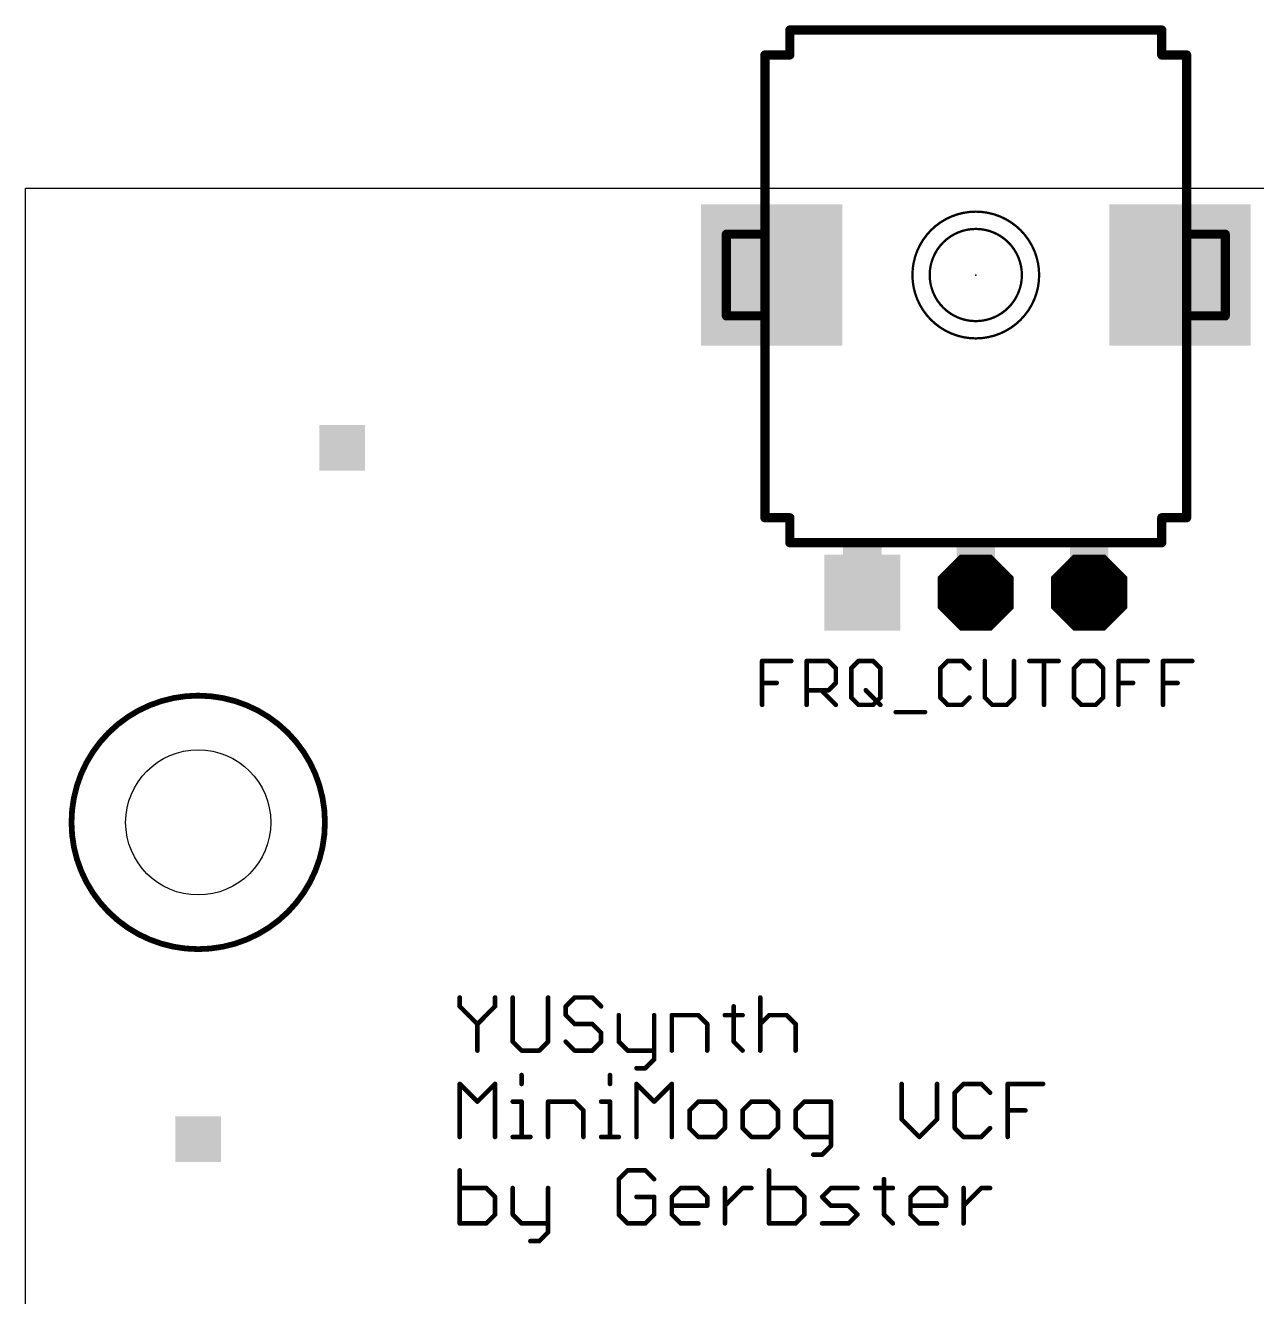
# Model space of a CAD drawing. Extents: x 0 to 42, y 0 to 103.
# Drawn here: x 0 to 27.15, y 75.27 to 103.29 of the extents above; entities that cross this region are included whole.
import ezdxf

# ---------------------------------------------------------------- set-up
doc = ezdxf.new("R2010")
doc.units = 0
for name, color, linetype in [('17', 110, 'CONTINUOUS'), ('18', 110, 'CONTINUOUS'), ('20', 53, 'CONTINUOUS'), ('21', 253, 'CONTINUOUS'), ('23', 53, 'CONTINUOUS'), ('25', 253, 'CONTINUOUS'), ('51', 253, 'CONTINUOUS')]:
    doc.layers.add(name, color=color, linetype=linetype)

# ---------------------------------------------------------------- blocks, each defined once
blk = doc.blocks.new('RECT')
blk.add_solid([(-0.5, -0.5), (0.5, -0.5), (-0.5, 0.5), (0.5, 0.5)])
blk = doc.blocks.new('SQUAREP')
blk.add_solid([(-0.5, -0.5), (0.5, -0.5), (-0.5, 0.5), (0.5, 0.5)])
blk = doc.blocks.new('OCTAGONP')
at = {"const_width": 0.5}
blk.add_lwpolyline([(-0.25, -0.1036), (-0.25, 0.1036), (-0.1036, 0.25), (0.1036, 0.25), (0.25, 0.1036), (0.25, -0.1036), (0.1036, -0.25), (-0.1036, -0.25), (-0.25, -0.1036), (-0.25, 0.1036)], dxfattribs=at)
blk = doc.blocks.new('SQUAREV')
blk.add_solid([(-0.5, -0.5), (0.5, -0.5), (-0.5, 0.5), (0.5, 0.5)])

msp = doc.modelspace()

# ---------------------------------------------------------------- linework, layer by layer
at = {"layer": '20'}
for p in [(0, 0), (41.91, 99.695)]:
    msp.add_line(p, (0, 99.695), dxfattribs=at)
msp.add_circle((3.81, 85.725), 1.6002, dxfattribs=at)
at = {"layer": '21', "const_width": 0.2032}
for points in [[(16.855, 103.19), (25.055, 103.19)], [(16.855, 103.19), (16.855, 102.64)], [(25.055, 102.64), (25.055, 103.19)], [(16.855, 102.64), (16.305, 102.64)], [(16.305, 100.44), (16.305, 102.64)], [(25.605, 102.64), (25.055, 102.64)], [(25.605, 102.64), (25.605, 100.44)], [(16.305, 92.44), (16.305, 95.64)], [(25.605, 95.64), (25.605, 92.44)], [(16.305, 92.44), (16.855, 92.44)], [(16.855, 92.44), (16.855, 91.89)], [(25.055, 92.44), (25.605, 92.44)], [(25.055, 91.89), (25.055, 92.44)], [(25.055, 91.89), (16.855, 91.89)]]:
    msp.add_lwpolyline(points, dxfattribs=at)
at = {"layer": '21'}
for points, const_width in [([(16.855, 103.2408, 1), (16.855, 103.1392)], 0.1016), ([(16.9058, 103.19, 1), (16.8042, 103.19)], 0.1016), ([(25.1058, 103.19, 1), (25.0042, 103.19)], 0.1016), ([(25.055, 103.1392, 1), (25.055, 103.2408)], 0.1016), ([(16.305, 102.6908, 1), (16.305, 102.5892)], 0.1016), ([(16.3558, 102.64, 1), (16.2542, 102.64)], 0.1016), ([(16.8042, 102.64, 1), (16.9058, 102.64)], 0.1016), ([(16.855, 102.5892, 1), (16.855, 102.6908)], 0.1016), ([(25.055, 102.6908, 1), (25.055, 102.5892)], 0.1016), ([(25.0042, 102.64, 1), (25.1058, 102.64)], 0.1016), ([(25.6558, 102.64, 1), (25.5542, 102.64)], 0.1016), ([(25.605, 102.5892, 1), (25.605, 102.6908)], 0.1016), ([(16.2542, 100.44, 1), (16.3558, 100.44)], 0.1016), ([(25.5542, 100.44, 1), (25.6558, 100.44)], 0.1016), ([(20.955, 96.393, 1), (20.955, 99.187, 1), (20.955, 96.393)], 0.0508), ([(20.955, 96.774, 1), (20.955, 98.806, 1), (20.955, 96.774)], 0.0508), ([(16.3558, 95.64, 1), (16.2542, 95.64)], 0.1016), ([(25.6558, 95.64, 1), (25.5542, 95.64)], 0.1016), ([(16.305, 92.4908, 1), (16.305, 92.3892)], 0.1016), ([(16.2542, 92.44, 1), (16.3558, 92.44)], 0.1016), ([(16.9058, 92.44, 1), (16.8042, 92.44)], 0.1016), ([(16.855, 92.3892, 1), (16.855, 92.4908)], 0.1016), ([(25.055, 92.4908, 1), (25.055, 92.3892)], 0.1016), ([(25.1058, 92.44, 1), (25.0042, 92.44)], 0.1016), ([(25.5542, 92.44, 1), (25.6558, 92.44)], 0.1016), ([(25.605, 92.3892, 1), (25.605, 92.4908)], 0.1016), ([(16.855, 91.9408, 1), (16.855, 91.8392)], 0.1016), ([(16.8042, 91.89, 1), (16.9058, 91.89)], 0.1016), ([(25.0042, 91.89, 1), (25.1058, 91.89)], 0.1016), ([(25.055, 91.8392, 1), (25.055, 91.9408)], 0.1016)]:
    msp.add_lwpolyline(points, format="xyb", dxfattribs=dict(at, const_width=const_width))
at = {"layer": '23'}
msp.add_point((20.955, 97.79), dxfattribs=at)
at = {"layer": '25', "const_width": 0.1016}
for points in [[(16.2433, 88.3158), (16.2433, 89.2818)], [(16.2433, 89.2818), (16.8873, 89.2818)], [(17.2256, 88.3158), (17.2256, 89.2818)], [(17.2256, 89.2818), (17.7086, 89.2818)], [(17.7086, 89.2818), (17.8696, 89.1208)], [(17.8696, 89.1208), (17.8696, 88.7988)], [(18.2079, 89.1208), (18.3689, 89.2818)], [(18.2079, 88.4768), (18.2079, 89.1208)], [(18.3689, 89.2818), (18.6909, 89.2818)], [(18.6909, 89.2818), (18.8519, 89.1208)], [(18.8519, 89.1208), (18.8519, 88.4768)], [(20.3335, 89.2818), (20.1725, 89.1208)], [(20.1725, 89.1208), (20.1725, 88.4768)], [(20.6555, 89.2818), (20.3335, 89.2818)], [(20.8165, 89.1208), (20.6555, 89.2818)], [(21.1548, 89.2818), (21.1548, 88.4768)], [(21.7988, 88.4768), (21.7988, 89.2818)], [(22.1371, 89.2818), (22.7811, 89.2818)], [(22.4591, 88.3158), (22.4591, 89.2818)], [(23.2804, 89.2818), (23.1194, 89.1208)], [(23.1194, 89.1208), (23.1194, 88.4768)], [(23.6024, 89.2818), (23.2804, 89.2818)], [(23.7634, 89.1208), (23.6024, 89.2818)], [(23.7634, 88.4768), (23.7634, 89.1208)], [(24.1017, 88.3158), (24.1017, 89.2818)], [(24.1017, 89.2818), (24.7457, 89.2818)], [(25.0839, 88.3158), (25.0839, 89.2818)], [(25.0839, 89.2818), (25.728, 89.2818)], [(16.2433, 88.7988), (16.5653, 88.7988)], [(17.8696, 88.7988), (17.7086, 88.6378)], [(24.1017, 88.7988), (24.4237, 88.7988)], [(25.0839, 88.7988), (25.406, 88.7988)], [(17.7086, 88.6378), (17.2256, 88.6378)], [(17.5476, 88.6378), (17.8696, 88.3158)], [(18.5299, 88.6378), (18.8519, 88.3158)], [(18.3689, 88.3158), (18.2079, 88.4768)], [(18.6909, 88.3158), (18.3689, 88.3158)], [(18.8519, 88.4768), (18.6909, 88.3158)], [(20.1725, 88.4768), (20.3335, 88.3158)], [(20.3335, 88.3158), (20.6555, 88.3158)], [(20.6555, 88.3158), (20.8165, 88.4768)], [(21.1548, 88.4768), (21.3158, 88.3158)], [(21.3158, 88.3158), (21.6378, 88.3158)], [(21.6378, 88.3158), (21.7988, 88.4768)], [(23.1194, 88.4768), (23.2804, 88.3158)], [(23.2804, 88.3158), (23.6024, 88.3158)], [(23.6024, 88.3158), (23.7634, 88.4768)], [(19.1902, 88.1548), (19.8342, 88.1548)], [(9.5758, 81.8652), (9.5758, 81.6703)], [(10.3554, 81.6703), (10.3554, 81.8652)], [(10.7452, 81.8652), (10.7452, 80.8907)], [(11.5248, 80.8907), (11.5248, 81.8652)], [(12.1095, 81.8652), (11.9146, 81.6703)], [(12.4993, 81.8652), (12.1095, 81.8652)], [(12.6942, 81.6703), (12.4993, 81.8652)], [(16.2024, 81.8652), (16.2024, 80.6958)], [(9.5758, 81.6703), (9.9656, 81.2805)], [(9.9656, 81.2805), (10.3554, 81.6703)], [(11.9146, 81.6703), (11.9146, 81.4754)], [(15.6177, 81.6703), (15.6177, 80.8907)], [(9.9656, 81.2805), (9.9656, 80.6958)], [(11.9146, 81.4754), (12.1095, 81.2805)], [(12.1095, 81.2805), (12.4993, 81.2805)], [(12.4993, 81.2805), (12.6942, 81.0856)], [(13.084, 81.4754), (13.084, 80.8907)], [(13.8636, 81.4754), (13.8636, 80.5009)], [(14.2534, 80.6958), (14.2534, 81.4754)], [(14.2534, 81.4754), (14.8381, 81.4754)], [(14.8381, 81.4754), (15.033, 81.2805)], [(15.033, 81.2805), (15.033, 80.6958)], [(15.4228, 81.4754), (15.8126, 81.4754)], [(16.2024, 81.2805), (16.3973, 81.4754)], [(16.3973, 81.4754), (16.7871, 81.4754)], [(16.7871, 81.4754), (16.982, 81.2805)], [(16.982, 81.2805), (16.982, 80.6958)], [(12.6942, 81.0856), (12.6942, 80.8907)], [(10.7452, 80.8907), (10.9401, 80.6958)], [(10.9401, 80.6958), (11.3299, 80.6958)], [(11.3299, 80.6958), (11.5248, 80.8907)], [(12.1095, 80.6958), (11.9146, 80.8907)], [(12.4993, 80.6958), (12.1095, 80.6958)], [(12.6942, 80.8907), (12.4993, 80.6958)], [(13.084, 80.8907), (13.2789, 80.6958)], [(13.2789, 80.6958), (13.8636, 80.6958)], [(15.6177, 80.8907), (15.8126, 80.6958)], [(13.8636, 80.5009), (13.6687, 80.306)], [(10.9401, 80.1551), (10.9401, 79.9602)], [(12.8891, 80.1551), (12.8891, 79.9602)], [(13.6687, 80.306), (13.4738, 80.306)], [(9.5758, 78.7908), (9.5758, 79.9602)], [(9.5758, 79.9602), (9.9656, 79.5704)], [(9.9656, 79.5704), (10.3554, 79.9602)], [(10.3554, 79.9602), (10.3554, 78.7908)], [(13.4738, 78.7908), (13.4738, 79.9602)], [(13.4738, 79.9602), (13.8636, 79.5704)], [(13.8636, 79.5704), (14.2534, 79.9602)], [(14.2534, 79.9602), (14.2534, 78.7908)], [(19.3208, 79.9602), (19.3208, 79.1806)], [(20.1004, 79.1806), (20.1004, 79.9602)], [(20.6851, 79.9602), (20.4902, 79.7653)], [(21.0749, 79.9602), (20.6851, 79.9602)], [(21.2698, 79.7653), (21.0749, 79.9602)], [(21.6596, 78.7908), (21.6596, 79.9602)], [(21.6596, 79.9602), (22.4392, 79.9602)], [(10.7452, 79.5704), (10.9401, 79.5704)], [(10.9401, 79.5704), (10.9401, 78.7908)], [(11.5248, 78.7908), (11.5248, 79.5704)], [(11.5248, 79.5704), (12.1095, 79.5704)], [(12.1095, 79.5704), (12.3044, 79.3755)], [(12.6942, 79.5704), (12.8891, 79.5704)], [(12.8891, 79.5704), (12.8891, 78.7908)], [(14.8381, 79.5704), (14.6432, 79.3755)], [(15.2279, 79.5704), (14.8381, 79.5704)], [(15.4228, 79.3755), (15.2279, 79.5704)], [(16.0075, 79.5704), (15.8126, 79.3755)], [(16.3973, 79.5704), (16.0075, 79.5704)], [(16.5922, 79.3755), (16.3973, 79.5704)], [(17.1769, 79.5704), (16.982, 79.3755)], [(17.7616, 79.5704), (17.1769, 79.5704)], [(17.7616, 78.5959), (17.7616, 79.5704)], [(20.4902, 79.7653), (20.4902, 78.9857)], [(12.3044, 79.3755), (12.3044, 78.7908)], [(14.6432, 79.3755), (14.6432, 78.9857)], [(15.4228, 78.9857), (15.4228, 79.3755)], [(15.8126, 79.3755), (15.8126, 78.9857)], [(16.5922, 78.9857), (16.5922, 79.3755)], [(16.982, 79.3755), (16.982, 78.9857)], [(21.6596, 79.3755), (22.0494, 79.3755)], [(14.6432, 78.9857), (14.8381, 78.7908)], [(15.2279, 78.7908), (15.4228, 78.9857)], [(15.8126, 78.9857), (16.0075, 78.7908)], [(16.3973, 78.7908), (16.5922, 78.9857)], [(16.982, 78.9857), (17.1769, 78.7908)], [(19.3208, 79.1806), (19.7106, 78.7908)], [(19.7106, 78.7908), (20.1004, 79.1806)], [(20.4902, 78.9857), (20.6851, 78.7908)], [(21.0749, 78.7908), (21.2698, 78.9857)], [(10.7452, 78.7908), (11.135, 78.7908)], [(12.6942, 78.7908), (13.084, 78.7908)], [(14.8381, 78.7908), (15.2279, 78.7908)], [(16.0075, 78.7908), (16.3973, 78.7908)], [(17.1769, 78.7908), (17.7616, 78.7908)], [(20.6851, 78.7908), (21.0749, 78.7908)], [(17.5667, 78.401), (17.7616, 78.5959)], [(17.3718, 78.401), (17.5667, 78.401)], [(9.5758, 78.0552), (9.5758, 76.8858)], [(13.2789, 78.0552), (13.084, 77.8603)], [(13.084, 77.8603), (13.084, 77.0807)], [(13.6687, 78.0552), (13.2789, 78.0552)], [(13.8636, 77.8603), (13.6687, 78.0552)], [(16.3973, 78.0552), (16.3973, 76.8858)], [(18.931, 77.8603), (18.931, 77.0807)], [(10.1605, 77.6654), (9.5758, 77.6654)], [(10.3554, 77.4705), (10.1605, 77.6654)], [(10.7452, 77.6654), (10.7452, 77.0807)], [(11.5248, 77.6654), (11.5248, 76.6909)], [(14.2534, 77.4705), (14.4483, 77.6654)], [(14.4483, 77.6654), (14.8381, 77.6654)], [(14.8381, 77.6654), (15.033, 77.4705)], [(15.4228, 76.8858), (15.4228, 77.6654)], [(15.4228, 77.2756), (15.8126, 77.6654)], [(15.8126, 77.6654), (16.0075, 77.6654)], [(16.982, 77.6654), (16.3973, 77.6654)], [(17.1769, 77.4705), (16.982, 77.6654)], [(17.5667, 77.4705), (17.7616, 77.6654)], [(17.7616, 77.6654), (18.3463, 77.6654)], [(18.7361, 77.6654), (19.1259, 77.6654)], [(19.5157, 77.4705), (19.7106, 77.6654)], [(19.7106, 77.6654), (20.1004, 77.6654)], [(20.1004, 77.6654), (20.2953, 77.4705)], [(20.6851, 76.8858), (20.6851, 77.6654)], [(20.6851, 77.2756), (21.0749, 77.6654)], [(21.0749, 77.6654), (21.2698, 77.6654)], [(10.3554, 77.0807), (10.3554, 77.4705)], [(13.8636, 77.4705), (13.4738, 77.4705)], [(13.8636, 77.0807), (13.8636, 77.4705)], [(14.2534, 77.0807), (14.2534, 77.4705)], [(15.033, 77.4705), (15.033, 77.2756)], [(17.1769, 77.0807), (17.1769, 77.4705)], [(17.7616, 77.2756), (17.5667, 77.4705)], [(19.5157, 77.0807), (19.5157, 77.4705)], [(20.2953, 77.4705), (20.2953, 77.2756)], [(10.1605, 76.8858), (10.3554, 77.0807)], [(10.7452, 77.0807), (10.9401, 76.8858)], [(13.084, 77.0807), (13.2789, 76.8858)], [(13.6687, 76.8858), (13.8636, 77.0807)], [(15.033, 77.2756), (14.2534, 77.2756)], [(14.4483, 76.8858), (14.2534, 77.0807)], [(16.982, 76.8858), (17.1769, 77.0807)], [(18.1514, 77.2756), (17.7616, 77.2756)], [(18.3463, 77.0807), (18.1514, 77.2756)], [(18.1514, 76.8858), (18.3463, 77.0807)], [(18.931, 77.0807), (19.1259, 76.8858)], [(20.2953, 77.2756), (19.5157, 77.2756)], [(19.7106, 76.8858), (19.5157, 77.0807)], [(9.5758, 76.8858), (10.1605, 76.8858)], [(10.9401, 76.8858), (11.5248, 76.8858)], [(13.2789, 76.8858), (13.6687, 76.8858)], [(14.8381, 76.8858), (14.4483, 76.8858)], [(16.3973, 76.8858), (16.982, 76.8858)], [(17.5667, 76.8858), (18.1514, 76.8858)], [(20.1004, 76.8858), (19.7106, 76.8858)], [(11.3299, 76.496), (11.135, 76.496)], [(11.5248, 76.6909), (11.3299, 76.496)]]:
    msp.add_lwpolyline(points, dxfattribs=at)
at = {"layer": '25'}
for points, const_width in [([(16.2687, 89.2818, 1), (16.2179, 89.2818)], 0.0508), ([(16.2433, 89.3072, 1), (16.2433, 89.2564)], 0.0508), ([(16.8873, 89.2564, 1), (16.8873, 89.3072)], 0.0508), ([(17.251, 89.2818, 1), (17.2002, 89.2818)], 0.0508), ([(17.2256, 89.3072, 1), (17.2256, 89.2564)], 0.0508), ([(17.7266, 89.2998, 1), (17.6906, 89.2639)], 0.0508), ([(17.7086, 89.2564, 1), (17.7086, 89.3072)], 0.0508), ([(17.895, 89.1208, 1), (17.8442, 89.1208)], 0.0508), ([(17.8516, 89.1029, 1), (17.8876, 89.1388)], 0.0508), ([(18.2333, 89.1208, 1), (18.1825, 89.1208)], 0.0508), ([(18.1899, 89.1388, 1), (18.2258, 89.1029)], 0.0508), ([(18.3689, 89.3072, 1), (18.3689, 89.2564)], 0.0508), ([(18.3869, 89.2639, 1), (18.3509, 89.2998)], 0.0508), ([(18.7089, 89.2998, 1), (18.6729, 89.2639)], 0.0508), ([(18.6909, 89.2564, 1), (18.6909, 89.3072)], 0.0508), ([(18.8773, 89.1208, 1), (18.8265, 89.1208)], 0.0508), ([(18.8339, 89.1029, 1), (18.8699, 89.1388)], 0.0508), ([(20.1979, 89.1208, 1), (20.1471, 89.1208)], 0.0508), ([(20.1545, 89.1388, 1), (20.1904, 89.1029)], 0.0508), ([(20.3335, 89.3072, 1), (20.3335, 89.2564)], 0.0508), ([(20.3514, 89.2639, 1), (20.3155, 89.2998)], 0.0508), ([(20.6734, 89.2998, 1), (20.6375, 89.2639)], 0.0508), ([(20.6555, 89.2564, 1), (20.6555, 89.3072)], 0.0508), ([(20.7985, 89.1029, 1), (20.8345, 89.1388)], 0.0508), ([(21.1802, 89.2818, 1), (21.1294, 89.2818)], 0.0508), ([(21.8242, 89.2818, 1), (21.7734, 89.2818)], 0.0508), ([(22.1371, 89.3072, 1), (22.1371, 89.2564)], 0.0508), ([(22.4845, 89.2818, 1), (22.4337, 89.2818)], 0.0508), ([(22.7811, 89.2564, 1), (22.7811, 89.3072)], 0.0508), ([(23.1448, 89.1208, 1), (23.094, 89.1208)], 0.0508), ([(23.1014, 89.1388, 1), (23.1373, 89.1029)], 0.0508), ([(23.2804, 89.3072, 1), (23.2804, 89.2564)], 0.0508), ([(23.2983, 89.2639, 1), (23.2624, 89.2998)], 0.0508), ([(23.6203, 89.2998, 1), (23.5844, 89.2639)], 0.0508), ([(23.6024, 89.2564, 1), (23.6024, 89.3072)], 0.0508), ([(23.7888, 89.1208, 1), (23.738, 89.1208)], 0.0508), ([(23.7454, 89.1029, 1), (23.7813, 89.1388)], 0.0508), ([(24.1271, 89.2818, 1), (24.0763, 89.2818)], 0.0508), ([(24.1017, 89.3072, 1), (24.1017, 89.2564)], 0.0508), ([(24.7457, 89.2564, 1), (24.7457, 89.3072)], 0.0508), ([(25.1093, 89.2818, 1), (25.0585, 89.2818)], 0.0508), ([(25.0839, 89.3072, 1), (25.0839, 89.2564)], 0.0508), ([(25.728, 89.2564, 1), (25.728, 89.3072)], 0.0508), ([(16.2433, 88.8242, 1), (16.2433, 88.7734)], 0.0508), ([(16.5653, 88.7734, 1), (16.5653, 88.8242)], 0.0508), ([(17.8442, 88.7988, 1), (17.895, 88.7988)], 0.0508), ([(17.8876, 88.7809, 1), (17.8516, 88.8168)], 0.0508), ([(24.1017, 88.8242, 1), (24.1017, 88.7734)], 0.0508), ([(24.4237, 88.7734, 1), (24.4237, 88.8242)], 0.0508), ([(25.0839, 88.8242, 1), (25.0839, 88.7734)], 0.0508), ([(25.406, 88.7734, 1), (25.406, 88.8242)], 0.0508), ([(3.81, 82.931, 1), (3.81, 88.519, 1), (3.81, 82.931)], 0.127), ([(17.2256, 88.6632, 1), (17.2256, 88.6124)], 0.0508), ([(17.5656, 88.6558, 1), (17.5296, 88.6198)], 0.0508), ([(17.6906, 88.6558, 1), (17.7266, 88.6198)], 0.0508), ([(17.7086, 88.6124, 1), (17.7086, 88.6632)], 0.0508), ([(18.5479, 88.6558, 1), (18.5119, 88.6198)], 0.0508), ([(16.2179, 88.3158, 1), (16.2687, 88.3158)], 0.0508), ([(17.2002, 88.3158, 1), (17.251, 88.3158)], 0.0508), ([(17.8516, 88.2978, 1), (17.8876, 88.3338)], 0.0508), ([(18.2258, 88.4948, 1), (18.1899, 88.4588)], 0.0508), ([(18.1825, 88.4768, 1), (18.2333, 88.4768)], 0.0508), ([(18.3689, 88.3412, 1), (18.3689, 88.2904)], 0.0508), ([(18.3509, 88.2978, 1), (18.3869, 88.3338)], 0.0508), ([(18.6729, 88.3338, 1), (18.7089, 88.2978)], 0.0508), ([(18.6909, 88.2904, 1), (18.6909, 88.3412)], 0.0508), ([(18.8265, 88.4768, 1), (18.8773, 88.4768)], 0.0508), ([(18.8699, 88.4588, 1), (18.8339, 88.4948)], 0.0508), ([(18.8339, 88.2978, 1), (18.8699, 88.3338)], 0.0508), ([(20.1904, 88.4948, 1), (20.1545, 88.4588)], 0.0508), ([(20.1471, 88.4768, 1), (20.1979, 88.4768)], 0.0508), ([(20.3335, 88.3412, 1), (20.3335, 88.2904)], 0.0508), ([(20.3155, 88.2978, 1), (20.3514, 88.3338)], 0.0508), ([(20.6375, 88.3338, 1), (20.6734, 88.2978)], 0.0508), ([(20.6555, 88.2904, 1), (20.6555, 88.3412)], 0.0508), ([(20.8345, 88.4588, 1), (20.7985, 88.4948)], 0.0508), ([(21.1727, 88.4948, 1), (21.1368, 88.4588)], 0.0508), ([(21.1294, 88.4768, 1), (21.1802, 88.4768)], 0.0508), ([(21.3158, 88.3412, 1), (21.3158, 88.2904)], 0.0508), ([(21.2978, 88.2978, 1), (21.3337, 88.3338)], 0.0508), ([(21.6198, 88.3338, 1), (21.6557, 88.2978)], 0.0508), ([(21.6378, 88.2904, 1), (21.6378, 88.3412)], 0.0508), ([(21.7734, 88.4768, 1), (21.8242, 88.4768)], 0.0508), ([(21.8167, 88.4588, 1), (21.7808, 88.4948)], 0.0508), ([(22.4337, 88.3158, 1), (22.4845, 88.3158)], 0.0508), ([(23.1373, 88.4948, 1), (23.1014, 88.4588)], 0.0508), ([(23.094, 88.4768, 1), (23.1448, 88.4768)], 0.0508), ([(23.2804, 88.3412, 1), (23.2804, 88.2904)], 0.0508), ([(23.2624, 88.2978, 1), (23.2983, 88.3338)], 0.0508), ([(23.5844, 88.3338, 1), (23.6203, 88.2978)], 0.0508), ([(23.6024, 88.2904, 1), (23.6024, 88.3412)], 0.0508), ([(23.738, 88.4768, 1), (23.7888, 88.4768)], 0.0508), ([(23.7813, 88.4588, 1), (23.7454, 88.4948)], 0.0508), ([(24.0763, 88.3158, 1), (24.1271, 88.3158)], 0.0508), ([(25.0585, 88.3158, 1), (25.1093, 88.3158)], 0.0508), ([(19.1902, 88.1802, 1), (19.1902, 88.1294)], 0.0508), ([(19.8342, 88.1294, 1), (19.8342, 88.1802)], 0.0508), ([(9.6012, 81.8652, 1), (9.5504, 81.8652)], 0.0508), ([(10.3808, 81.8652, 1), (10.33, 81.8652)], 0.0508), ([(10.7706, 81.8652, 1), (10.7198, 81.8652)], 0.0508), ([(11.5502, 81.8652, 1), (11.4994, 81.8652)], 0.0508), ([(12.1095, 81.8906, 1), (12.1095, 81.8398)], 0.0508), ([(12.1275, 81.8472, 1), (12.0915, 81.8832)], 0.0508), ([(12.5173, 81.8832, 1), (12.4813, 81.8472)], 0.0508), ([(12.4993, 81.8398, 1), (12.4993, 81.8906)], 0.0508), ([(16.2278, 81.8652, 1), (16.177, 81.8652)], 0.0508), ([(9.5938, 81.6883, 1), (9.5578, 81.6523)], 0.0508), ([(9.5504, 81.6703, 1), (9.6012, 81.6703)], 0.0508), ([(10.33, 81.6703, 1), (10.3808, 81.6703)], 0.0508), ([(10.3734, 81.6523, 1), (10.3374, 81.6883)], 0.0508), ([(11.8966, 81.6883, 1), (11.9326, 81.6523)], 0.0508), ([(11.94, 81.6703, 1), (11.8892, 81.6703)], 0.0508), ([(12.6762, 81.6523, 1), (12.7122, 81.6883)], 0.0508), ([(15.6431, 81.6703, 1), (15.5923, 81.6703)], 0.0508), ([(9.9476, 81.2985, 1), (9.9836, 81.2625)], 0.0508), ([(9.991, 81.2805, 1), (9.9402, 81.2805)], 0.0508), ([(9.9476, 81.2625, 1), (9.9836, 81.2985)], 0.0508), ([(11.9326, 81.4934, 1), (11.8966, 81.4574)], 0.0508), ([(11.8892, 81.4754, 1), (11.94, 81.4754)], 0.0508), ([(12.1095, 81.3059, 1), (12.1095, 81.2551)], 0.0508), ([(12.0915, 81.2625, 1), (12.1275, 81.2985)], 0.0508), ([(12.5173, 81.2985, 1), (12.4813, 81.2625)], 0.0508), ([(12.4993, 81.2551, 1), (12.4993, 81.3059)], 0.0508), ([(13.1094, 81.4754, 1), (13.0586, 81.4754)], 0.0508), ([(13.889, 81.4754, 1), (13.8382, 81.4754)], 0.0508), ([(14.2788, 81.4754, 1), (14.228, 81.4754)], 0.0508), ([(14.2534, 81.5008, 1), (14.2534, 81.45)], 0.0508), ([(14.856, 81.4934, 1), (14.8201, 81.4574)], 0.0508), ([(14.8381, 81.45, 1), (14.8381, 81.5008)], 0.0508), ([(15.0584, 81.2805, 1), (15.0076, 81.2805)], 0.0508), ([(15.015, 81.2625, 1), (15.0509, 81.2985)], 0.0508), ([(15.4228, 81.5008, 1), (15.4228, 81.45)], 0.0508), ([(15.8126, 81.45, 1), (15.8126, 81.5008)], 0.0508), ([(16.1844, 81.2985, 1), (16.2203, 81.2625)], 0.0508), ([(16.3973, 81.5008, 1), (16.3973, 81.45)], 0.0508), ([(16.4152, 81.4574, 1), (16.3793, 81.4934)], 0.0508), ([(16.805, 81.4934, 1), (16.7691, 81.4574)], 0.0508), ([(16.7871, 81.45, 1), (16.7871, 81.5008)], 0.0508), ([(17.0074, 81.2805, 1), (16.9566, 81.2805)], 0.0508), ([(16.964, 81.2625, 1), (16.9999, 81.2985)], 0.0508), ([(12.7196, 81.0856, 1), (12.6688, 81.0856)], 0.0508), ([(12.6762, 81.0676, 1), (12.7122, 81.1036)], 0.0508), ([(9.9402, 80.6958, 1), (9.991, 80.6958)], 0.0508), ([(10.7632, 80.9087, 1), (10.7272, 80.8727)], 0.0508), ([(10.7198, 80.8907, 1), (10.7706, 80.8907)], 0.0508), ([(10.9401, 80.7212, 1), (10.9401, 80.6704)], 0.0508), ([(10.9221, 80.6778, 1), (10.9581, 80.7138)], 0.0508), ([(11.3119, 80.7138, 1), (11.3479, 80.6778)], 0.0508), ([(11.3299, 80.6704, 1), (11.3299, 80.7212)], 0.0508), ([(11.4994, 80.8907, 1), (11.5502, 80.8907)], 0.0508), ([(11.5428, 80.8727, 1), (11.5068, 80.9087)], 0.0508), ([(11.9326, 80.9087, 1), (11.8966, 80.8727)], 0.0508), ([(12.1095, 80.7212, 1), (12.1095, 80.6704)], 0.0508), ([(12.0915, 80.6778, 1), (12.1275, 80.7138)], 0.0508), ([(12.4813, 80.7138, 1), (12.5173, 80.6778)], 0.0508), ([(12.4993, 80.6704, 1), (12.4993, 80.7212)], 0.0508), ([(12.6688, 80.8907, 1), (12.7196, 80.8907)], 0.0508), ([(12.7122, 80.8727, 1), (12.6762, 80.9087)], 0.0508), ([(13.102, 80.9087, 1), (13.066, 80.8727)], 0.0508), ([(13.0586, 80.8907, 1), (13.1094, 80.8907)], 0.0508), ([(13.2789, 80.7212, 1), (13.2789, 80.6704)], 0.0508), ([(13.2609, 80.6778, 1), (13.2968, 80.7138)], 0.0508), ([(13.8636, 80.6704, 1), (13.8636, 80.7212)], 0.0508), ([(14.228, 80.6958, 1), (14.2788, 80.6958)], 0.0508), ([(15.0076, 80.6958, 1), (15.0584, 80.6958)], 0.0508), ([(15.6356, 80.9087, 1), (15.5997, 80.8727)], 0.0508), ([(15.5923, 80.8907, 1), (15.6431, 80.8907)], 0.0508), ([(15.7946, 80.6778, 1), (15.8305, 80.7138)], 0.0508), ([(16.177, 80.6958, 1), (16.2278, 80.6958)], 0.0508), ([(16.9566, 80.6958, 1), (17.0074, 80.6958)], 0.0508), ([(13.8382, 80.5009, 1), (13.889, 80.5009)], 0.0508), ([(13.8815, 80.4829, 1), (13.8456, 80.5189)], 0.0508), ([(10.9655, 80.1551, 1), (10.9147, 80.1551)], 0.0508), ([(12.9145, 80.1551, 1), (12.8637, 80.1551)], 0.0508), ([(13.4738, 80.3314, 1), (13.4738, 80.2806)], 0.0508), ([(13.6507, 80.324, 1), (13.6866, 80.288)], 0.0508), ([(13.6687, 80.2806, 1), (13.6687, 80.3314)], 0.0508), ([(9.5938, 79.9782, 1), (9.5578, 79.9422)], 0.0508), ([(9.6012, 79.9602, 1), (9.5504, 79.9602)], 0.0508), ([(10.3808, 79.9602, 1), (10.33, 79.9602)], 0.0508), ([(10.3734, 79.9422, 1), (10.3374, 79.9782)], 0.0508), ([(10.9147, 79.9602, 1), (10.9655, 79.9602)], 0.0508), ([(12.8637, 79.9602, 1), (12.9145, 79.9602)], 0.0508), ([(13.4917, 79.9782, 1), (13.4558, 79.9422)], 0.0508), ([(13.4992, 79.9602, 1), (13.4484, 79.9602)], 0.0508), ([(14.2788, 79.9602, 1), (14.228, 79.9602)], 0.0508), ([(14.2713, 79.9422, 1), (14.2354, 79.9782)], 0.0508), ([(19.3462, 79.9602, 1), (19.2954, 79.9602)], 0.0508), ([(20.1258, 79.9602, 1), (20.075, 79.9602)], 0.0508), ([(20.6851, 79.9856, 1), (20.6851, 79.9348)], 0.0508), ([(20.703, 79.9422, 1), (20.6671, 79.9782)], 0.0508), ([(21.0928, 79.9782, 1), (21.0569, 79.9422)], 0.0508), ([(21.0749, 79.9348, 1), (21.0749, 79.9856)], 0.0508), ([(21.685, 79.9602, 1), (21.6342, 79.9602)], 0.0508), ([(21.6596, 79.9856, 1), (21.6596, 79.9348)], 0.0508), ([(22.4392, 79.9348, 1), (22.4392, 79.9856)], 0.0508), ([(9.9476, 79.5884, 1), (9.9836, 79.5524)], 0.0508), ([(9.9476, 79.5524, 1), (9.9836, 79.5884)], 0.0508), ([(10.7452, 79.5958, 1), (10.7452, 79.545)], 0.0508), ([(10.9655, 79.5704, 1), (10.9147, 79.5704)], 0.0508), ([(10.9401, 79.545, 1), (10.9401, 79.5958)], 0.0508), ([(11.5502, 79.5704, 1), (11.4994, 79.5704)], 0.0508), ([(11.5248, 79.5958, 1), (11.5248, 79.545)], 0.0508), ([(12.1275, 79.5884, 1), (12.0915, 79.5524)], 0.0508), ([(12.1095, 79.545, 1), (12.1095, 79.5958)], 0.0508), ([(12.6942, 79.5958, 1), (12.6942, 79.545)], 0.0508), ([(12.9145, 79.5704, 1), (12.8637, 79.5704)], 0.0508), ([(12.8891, 79.545, 1), (12.8891, 79.5958)], 0.0508), ([(13.8456, 79.5884, 1), (13.8815, 79.5524)], 0.0508), ([(13.8456, 79.5524, 1), (13.8815, 79.5884)], 0.0508), ([(14.8381, 79.5958, 1), (14.8381, 79.545)], 0.0508), ([(14.856, 79.5524, 1), (14.8201, 79.5884)], 0.0508), ([(15.2458, 79.5884, 1), (15.2099, 79.5524)], 0.0508), ([(15.2279, 79.545, 1), (15.2279, 79.5958)], 0.0508), ([(16.0075, 79.5958, 1), (16.0075, 79.545)], 0.0508), ([(16.0254, 79.5524, 1), (15.9895, 79.5884)], 0.0508), ([(16.4152, 79.5884, 1), (16.3793, 79.5524)], 0.0508), ([(16.3973, 79.545, 1), (16.3973, 79.5958)], 0.0508), ([(17.1769, 79.5958, 1), (17.1769, 79.545)], 0.0508), ([(17.1948, 79.5524, 1), (17.1589, 79.5884)], 0.0508), ([(17.787, 79.5704, 1), (17.7362, 79.5704)], 0.0508), ([(17.7616, 79.545, 1), (17.7616, 79.5958)], 0.0508), ([(20.4722, 79.7833, 1), (20.5081, 79.7473)], 0.0508), ([(20.5156, 79.7653, 1), (20.4648, 79.7653)], 0.0508), ([(21.2518, 79.7473, 1), (21.2877, 79.7833)], 0.0508), ([(12.3298, 79.3755, 1), (12.279, 79.3755)], 0.0508), ([(12.2864, 79.3575, 1), (12.3224, 79.3935)], 0.0508), ([(14.6252, 79.3935, 1), (14.6611, 79.3575)], 0.0508), ([(14.6686, 79.3755, 1), (14.6178, 79.3755)], 0.0508), ([(15.4482, 79.3755, 1), (15.3974, 79.3755)], 0.0508), ([(15.4048, 79.3575, 1), (15.4407, 79.3935)], 0.0508), ([(15.7946, 79.3935, 1), (15.8305, 79.3575)], 0.0508), ([(15.838, 79.3755, 1), (15.7872, 79.3755)], 0.0508), ([(16.6176, 79.3755, 1), (16.5668, 79.3755)], 0.0508), ([(16.5742, 79.3575, 1), (16.6101, 79.3935)], 0.0508), ([(16.964, 79.3935, 1), (16.9999, 79.3575)], 0.0508), ([(17.0074, 79.3755, 1), (16.9566, 79.3755)], 0.0508), ([(21.6596, 79.4009, 1), (21.6596, 79.3501)], 0.0508), ([(22.0494, 79.3501, 1), (22.0494, 79.4009)], 0.0508), ([(14.6611, 79.0037, 1), (14.6252, 78.9677)], 0.0508), ([(15.4407, 78.9677, 1), (15.4048, 79.0037)], 0.0508), ([(15.8305, 79.0037, 1), (15.7946, 78.9677)], 0.0508), ([(16.6101, 78.9677, 1), (16.5742, 79.0037)], 0.0508), ([(16.9999, 79.0037, 1), (16.964, 78.9677)], 0.0508), ([(19.3387, 79.1986, 1), (19.3028, 79.1626)], 0.0508), ([(19.2954, 79.1806, 1), (19.3462, 79.1806)], 0.0508), ([(20.075, 79.1806, 1), (20.1258, 79.1806)], 0.0508), ([(20.1183, 79.1626, 1), (20.0824, 79.1986)], 0.0508), ([(20.5081, 79.0037, 1), (20.4722, 78.9677)], 0.0508), ([(21.2877, 78.9677, 1), (21.2518, 79.0037)], 0.0508), ([(9.5504, 78.7908, 1), (9.6012, 78.7908)], 0.0508), ([(10.33, 78.7908, 1), (10.3808, 78.7908)], 0.0508), ([(10.7452, 78.8162, 1), (10.7452, 78.7654)], 0.0508), ([(10.9147, 78.7908, 1), (10.9655, 78.7908)], 0.0508), ([(11.135, 78.7654, 1), (11.135, 78.8162)], 0.0508), ([(11.4994, 78.7908, 1), (11.5502, 78.7908)], 0.0508), ([(12.279, 78.7908, 1), (12.3298, 78.7908)], 0.0508), ([(12.6942, 78.8162, 1), (12.6942, 78.7654)], 0.0508), ([(12.8637, 78.7908, 1), (12.9145, 78.7908)], 0.0508), ([(13.084, 78.7654, 1), (13.084, 78.8162)], 0.0508), ([(13.4484, 78.7908, 1), (13.4992, 78.7908)], 0.0508), ([(14.228, 78.7908, 1), (14.2788, 78.7908)], 0.0508), ([(14.6178, 78.9857, 1), (14.6686, 78.9857)], 0.0508), ([(14.8381, 78.8162, 1), (14.8381, 78.7654)], 0.0508), ([(14.8201, 78.7728, 1), (14.856, 78.8088)], 0.0508), ([(15.2099, 78.8088, 1), (15.2458, 78.7728)], 0.0508), ([(15.2279, 78.7654, 1), (15.2279, 78.8162)], 0.0508), ([(15.3974, 78.9857, 1), (15.4482, 78.9857)], 0.0508), ([(15.7872, 78.9857, 1), (15.838, 78.9857)], 0.0508), ([(16.0075, 78.8162, 1), (16.0075, 78.7654)], 0.0508), ([(15.9895, 78.7728, 1), (16.0254, 78.8088)], 0.0508), ([(16.3793, 78.8088, 1), (16.4152, 78.7728)], 0.0508), ([(16.3973, 78.7654, 1), (16.3973, 78.8162)], 0.0508), ([(16.5668, 78.9857, 1), (16.6176, 78.9857)], 0.0508), ([(16.9566, 78.9857, 1), (17.0074, 78.9857)], 0.0508), ([(17.1769, 78.8162, 1), (17.1769, 78.7654)], 0.0508), ([(17.1589, 78.7728, 1), (17.1948, 78.8088)], 0.0508), ([(17.7616, 78.7654, 1), (17.7616, 78.8162)], 0.0508), ([(19.6926, 78.8088, 1), (19.7285, 78.7728)], 0.0508), ([(19.6926, 78.7728, 1), (19.7285, 78.8088)], 0.0508), ([(20.4648, 78.9857, 1), (20.5156, 78.9857)], 0.0508), ([(20.6851, 78.8162, 1), (20.6851, 78.7654)], 0.0508), ([(20.6671, 78.7728, 1), (20.703, 78.8088)], 0.0508), ([(21.0569, 78.8088, 1), (21.0928, 78.7728)], 0.0508), ([(21.0749, 78.7654, 1), (21.0749, 78.8162)], 0.0508), ([(21.6342, 78.7908, 1), (21.685, 78.7908)], 0.0508), ([(17.7362, 78.5959, 1), (17.787, 78.5959)], 0.0508), ([(17.7795, 78.5779, 1), (17.7436, 78.6139)], 0.0508), ([(17.3718, 78.4264, 1), (17.3718, 78.3756)], 0.0508), ([(17.5487, 78.419, 1), (17.5846, 78.383)], 0.0508), ([(17.5667, 78.3756, 1), (17.5667, 78.4264)], 0.0508), ([(9.6012, 78.0552, 1), (9.5504, 78.0552)], 0.0508), ([(13.066, 77.8783, 1), (13.102, 77.8423)], 0.0508), ([(13.1094, 77.8603, 1), (13.0586, 77.8603)], 0.0508), ([(13.2789, 78.0806, 1), (13.2789, 78.0298)], 0.0508), ([(13.2968, 78.0372, 1), (13.2609, 78.0732)], 0.0508), ([(13.6866, 78.0732, 1), (13.6507, 78.0372)], 0.0508), ([(13.6687, 78.0298, 1), (13.6687, 78.0806)], 0.0508), ([(13.8456, 77.8423, 1), (13.8815, 77.8783)], 0.0508), ([(16.4227, 78.0552, 1), (16.3719, 78.0552)], 0.0508), ([(18.9564, 77.8603, 1), (18.9056, 77.8603)], 0.0508), ([(9.5758, 77.6908, 1), (9.5758, 77.64)], 0.0508), ([(10.1785, 77.6834, 1), (10.1425, 77.6474)], 0.0508), ([(10.1605, 77.64, 1), (10.1605, 77.6908)], 0.0508), ([(10.7706, 77.6654, 1), (10.7198, 77.6654)], 0.0508), ([(11.5502, 77.6654, 1), (11.4994, 77.6654)], 0.0508), ([(14.4483, 77.6908, 1), (14.4483, 77.64)], 0.0508), ([(14.4662, 77.6474, 1), (14.4303, 77.6834)], 0.0508), ([(14.856, 77.6834, 1), (14.8201, 77.6474)], 0.0508), ([(14.8381, 77.64, 1), (14.8381, 77.6908)], 0.0508), ([(15.4482, 77.6654, 1), (15.3974, 77.6654)], 0.0508), ([(15.8126, 77.6908, 1), (15.8126, 77.64)], 0.0508), ([(15.8305, 77.6474, 1), (15.7946, 77.6834)], 0.0508), ([(16.0075, 77.64, 1), (16.0075, 77.6908)], 0.0508), ([(16.3973, 77.6908, 1), (16.3973, 77.64)], 0.0508), ([(16.9999, 77.6834, 1), (16.964, 77.6474)], 0.0508), ([(16.982, 77.64, 1), (16.982, 77.6908)], 0.0508), ([(17.7616, 77.6908, 1), (17.7616, 77.64)], 0.0508), ([(17.7795, 77.6474, 1), (17.7436, 77.6834)], 0.0508), ([(18.3463, 77.64, 1), (18.3463, 77.6908)], 0.0508), ([(18.7361, 77.6908, 1), (18.7361, 77.64)], 0.0508), ([(19.1259, 77.64, 1), (19.1259, 77.6908)], 0.0508), ([(19.7106, 77.6908, 1), (19.7106, 77.64)], 0.0508), ([(19.7285, 77.6474, 1), (19.6926, 77.6834)], 0.0508), ([(20.1183, 77.6834, 1), (20.0824, 77.6474)], 0.0508), ([(20.1004, 77.64, 1), (20.1004, 77.6908)], 0.0508), ([(20.7105, 77.6654, 1), (20.6597, 77.6654)], 0.0508), ([(21.0749, 77.6908, 1), (21.0749, 77.64)], 0.0508), ([(21.0928, 77.6474, 1), (21.0569, 77.6834)], 0.0508), ([(21.2698, 77.64, 1), (21.2698, 77.6908)], 0.0508), ([(10.3808, 77.4705, 1), (10.33, 77.4705)], 0.0508), ([(10.3374, 77.4525, 1), (10.3734, 77.4885)], 0.0508), ([(13.4738, 77.4959, 1), (13.4738, 77.4451)], 0.0508), ([(13.889, 77.4705, 1), (13.8382, 77.4705)], 0.0508), ([(13.8636, 77.4451, 1), (13.8636, 77.4959)], 0.0508), ([(14.2354, 77.4885, 1), (14.2713, 77.4525)], 0.0508), ([(14.2788, 77.4705, 1), (14.228, 77.4705)], 0.0508), ([(15.0584, 77.4705, 1), (15.0076, 77.4705)], 0.0508), ([(15.015, 77.4525, 1), (15.0509, 77.4885)], 0.0508), ([(17.2023, 77.4705, 1), (17.1515, 77.4705)], 0.0508), ([(17.1589, 77.4525, 1), (17.1948, 77.4885)], 0.0508), ([(17.5846, 77.4885, 1), (17.5487, 77.4525)], 0.0508), ([(17.5487, 77.4885, 1), (17.5846, 77.4525)], 0.0508), ([(19.4977, 77.4885, 1), (19.5336, 77.4525)], 0.0508), ([(19.5411, 77.4705, 1), (19.4903, 77.4705)], 0.0508), ([(20.3207, 77.4705, 1), (20.2699, 77.4705)], 0.0508), ([(20.2773, 77.4525, 1), (20.3132, 77.4885)], 0.0508), ([(10.33, 77.0807, 1), (10.3808, 77.0807)], 0.0508), ([(10.3734, 77.0627, 1), (10.3374, 77.0987)], 0.0508), ([(10.7632, 77.0987, 1), (10.7272, 77.0627)], 0.0508), ([(10.7198, 77.0807, 1), (10.7706, 77.0807)], 0.0508), ([(13.102, 77.0987, 1), (13.066, 77.0627)], 0.0508), ([(13.0586, 77.0807, 1), (13.1094, 77.0807)], 0.0508), ([(13.8382, 77.0807, 1), (13.889, 77.0807)], 0.0508), ([(13.8815, 77.0627, 1), (13.8456, 77.0987)], 0.0508), ([(14.2713, 77.0987, 1), (14.2354, 77.0627)], 0.0508), ([(14.2534, 77.301, 1), (14.2534, 77.2502)], 0.0508), ([(14.228, 77.0807, 1), (14.2788, 77.0807)], 0.0508), ([(15.0076, 77.2756, 1), (15.0584, 77.2756)], 0.0508), ([(15.033, 77.2502, 1), (15.033, 77.301)], 0.0508), ([(15.4048, 77.2936, 1), (15.4407, 77.2576)], 0.0508), ([(17.1515, 77.0807, 1), (17.2023, 77.0807)], 0.0508), ([(17.1948, 77.0627, 1), (17.1589, 77.0987)], 0.0508), ([(17.7616, 77.301, 1), (17.7616, 77.2502)], 0.0508), ([(17.7436, 77.2576, 1), (17.7795, 77.2936)], 0.0508), ([(18.1693, 77.2936, 1), (18.1334, 77.2576)], 0.0508), ([(18.1514, 77.2502, 1), (18.1514, 77.301)], 0.0508), ([(18.3642, 77.0627, 1), (18.3283, 77.0987)], 0.0508), ([(18.3283, 77.0627, 1), (18.3642, 77.0987)], 0.0508), ([(18.9489, 77.0987, 1), (18.913, 77.0627)], 0.0508), ([(18.9056, 77.0807, 1), (18.9564, 77.0807)], 0.0508), ([(19.5336, 77.0987, 1), (19.4977, 77.0627)], 0.0508), ([(19.5157, 77.301, 1), (19.5157, 77.2502)], 0.0508), ([(19.4903, 77.0807, 1), (19.5411, 77.0807)], 0.0508), ([(20.2699, 77.2756, 1), (20.3207, 77.2756)], 0.0508), ([(20.2953, 77.2502, 1), (20.2953, 77.301)], 0.0508), ([(20.6671, 77.2936, 1), (20.703, 77.2576)], 0.0508), ([(9.5758, 76.9112, 1), (9.5758, 76.8604)], 0.0508), ([(9.5504, 76.8858, 1), (9.6012, 76.8858)], 0.0508), ([(10.1425, 76.9038, 1), (10.1785, 76.8678)], 0.0508), ([(10.1605, 76.8604, 1), (10.1605, 76.9112)], 0.0508), ([(10.9401, 76.9112, 1), (10.9401, 76.8604)], 0.0508), ([(10.9221, 76.8678, 1), (10.9581, 76.9038)], 0.0508), ([(11.5248, 76.8604, 1), (11.5248, 76.9112)], 0.0508), ([(13.2789, 76.9112, 1), (13.2789, 76.8604)], 0.0508), ([(13.2609, 76.8678, 1), (13.2968, 76.9038)], 0.0508), ([(13.6507, 76.9038, 1), (13.6866, 76.8678)], 0.0508), ([(13.6687, 76.8604, 1), (13.6687, 76.9112)], 0.0508), ([(14.4483, 76.9112, 1), (14.4483, 76.8604)], 0.0508), ([(14.4303, 76.8678, 1), (14.4662, 76.9038)], 0.0508), ([(14.8381, 76.8604, 1), (14.8381, 76.9112)], 0.0508), ([(15.3974, 76.8858, 1), (15.4482, 76.8858)], 0.0508), ([(16.3973, 76.9112, 1), (16.3973, 76.8604)], 0.0508), ([(16.3719, 76.8858, 1), (16.4227, 76.8858)], 0.0508), ([(16.964, 76.9038, 1), (16.9999, 76.8678)], 0.0508), ([(16.982, 76.8604, 1), (16.982, 76.9112)], 0.0508), ([(17.5667, 76.9112, 1), (17.5667, 76.8604)], 0.0508), ([(18.1334, 76.9038, 1), (18.1693, 76.8678)], 0.0508), ([(18.1514, 76.8604, 1), (18.1514, 76.9112)], 0.0508), ([(19.1079, 76.8678, 1), (19.1438, 76.9038)], 0.0508), ([(19.7106, 76.9112, 1), (19.7106, 76.8604)], 0.0508), ([(19.6926, 76.8678, 1), (19.7285, 76.9038)], 0.0508), ([(20.1004, 76.8604, 1), (20.1004, 76.9112)], 0.0508), ([(20.6597, 76.8858, 1), (20.7105, 76.8858)], 0.0508), ([(11.135, 76.5214, 1), (11.135, 76.4706)], 0.0508), ([(11.3119, 76.514, 1), (11.3479, 76.478)], 0.0508), ([(11.3299, 76.4706, 1), (11.3299, 76.5214)], 0.0508), ([(11.4994, 76.6909, 1), (11.5502, 76.6909)], 0.0508), ([(11.5428, 76.6729, 1), (11.5068, 76.7089)], 0.0508)]:
    msp.add_lwpolyline(points, format="xyb", dxfattribs=dict(at, const_width=const_width))
at = {"layer": '51', "const_width": 0.2032}
for points in [[(16.305, 92.44), (16.305, 102.64)], [(25.605, 102.64), (25.605, 92.44)], [(16.205, 98.69), (15.455, 98.69)], [(15.455, 98.69), (15.455, 96.89)], [(26.455, 98.69), (25.705, 98.69)], [(26.455, 96.89), (26.455, 98.69)], [(15.455, 96.89), (16.205, 96.89)], [(25.705, 96.89), (26.455, 96.89)]]:
    msp.add_lwpolyline(points, dxfattribs=at)
at = {"layer": '51', "const_width": 0.1016}
for points in [[(16.3558, 102.64, 1), (16.2542, 102.64)], [(25.6558, 102.64, 1), (25.5542, 102.64)], [(15.455, 98.7408, 1), (15.455, 98.6392)], [(15.5058, 98.69, 1), (15.4042, 98.69)], [(16.205, 98.6392, 1), (16.205, 98.7408)], [(25.705, 98.7408, 1), (25.705, 98.6392)], [(26.5058, 98.69, 1), (26.4042, 98.69)], [(26.455, 98.6392, 1), (26.455, 98.7408)], [(15.455, 96.9408, 1), (15.455, 96.8392)], [(16.205, 96.8392, 1), (16.205, 96.9408)], [(25.705, 96.9408, 1), (25.705, 96.8392)], [(26.455, 96.8392, 1), (26.455, 96.9408)], [(15.4042, 96.89, 1), (15.5058, 96.89)], [(26.4042, 96.89, 1), (26.5058, 96.89)], [(16.2542, 92.44, 1), (16.3558, 92.44)], [(25.5542, 92.44, 1), (25.6558, 92.44)]]:
    msp.add_lwpolyline(points, format="xyb", dxfattribs=at)

# ---------------------------------------------------------------- block references
at = {"layer": '17', "rotation": 270}
for name, p, xscale, yscale in [('SQUAREP', (16.455, 97.79), 3.116, 3.116), ('SQUAREP', (16.455, 97.79), 3.116, 3.116), ('SQUAREP', (25.455, 97.79), 3.116, 3.116), ('SQUAREP', (25.455, 97.79), 3.116, 3.116), ('SQUAREP', (18.455, 90.79), 1.6764, 1.6764), ('SQUAREP', (18.455, 90.79), 1.6764, 1.6764), ('OCTAGONP', (20.955, 90.79), 1.6764, 1.6764), ('OCTAGONP', (20.955, 90.79), 1.6764, 1.6764), ('OCTAGONP', (23.455, 90.79), 1.6764, 1.6764), ('OCTAGONP', (23.455, 90.79), 1.6764, 1.6764)]:
    msp.add_blockref(name, p, dxfattribs=dict(at, xscale=xscale, yscale=yscale))
at = {"layer": '18', "xscale": 1.0064, "yscale": 1.0064}
for p in [(6.985, 93.98), (6.985, 93.98), (3.81, 78.74), (3.81, 78.74)]:
    msp.add_blockref('SQUAREV', p, dxfattribs=at)
at = {"layer": '51', "xscale": 0.85, "yscale": 1.325}
for p in [(18.455, 91.1275), (20.955, 91.1275), (23.455, 91.1275)]:
    msp.add_blockref('RECT', p, dxfattribs=at)

doc.saveas('drawing.dxf')
